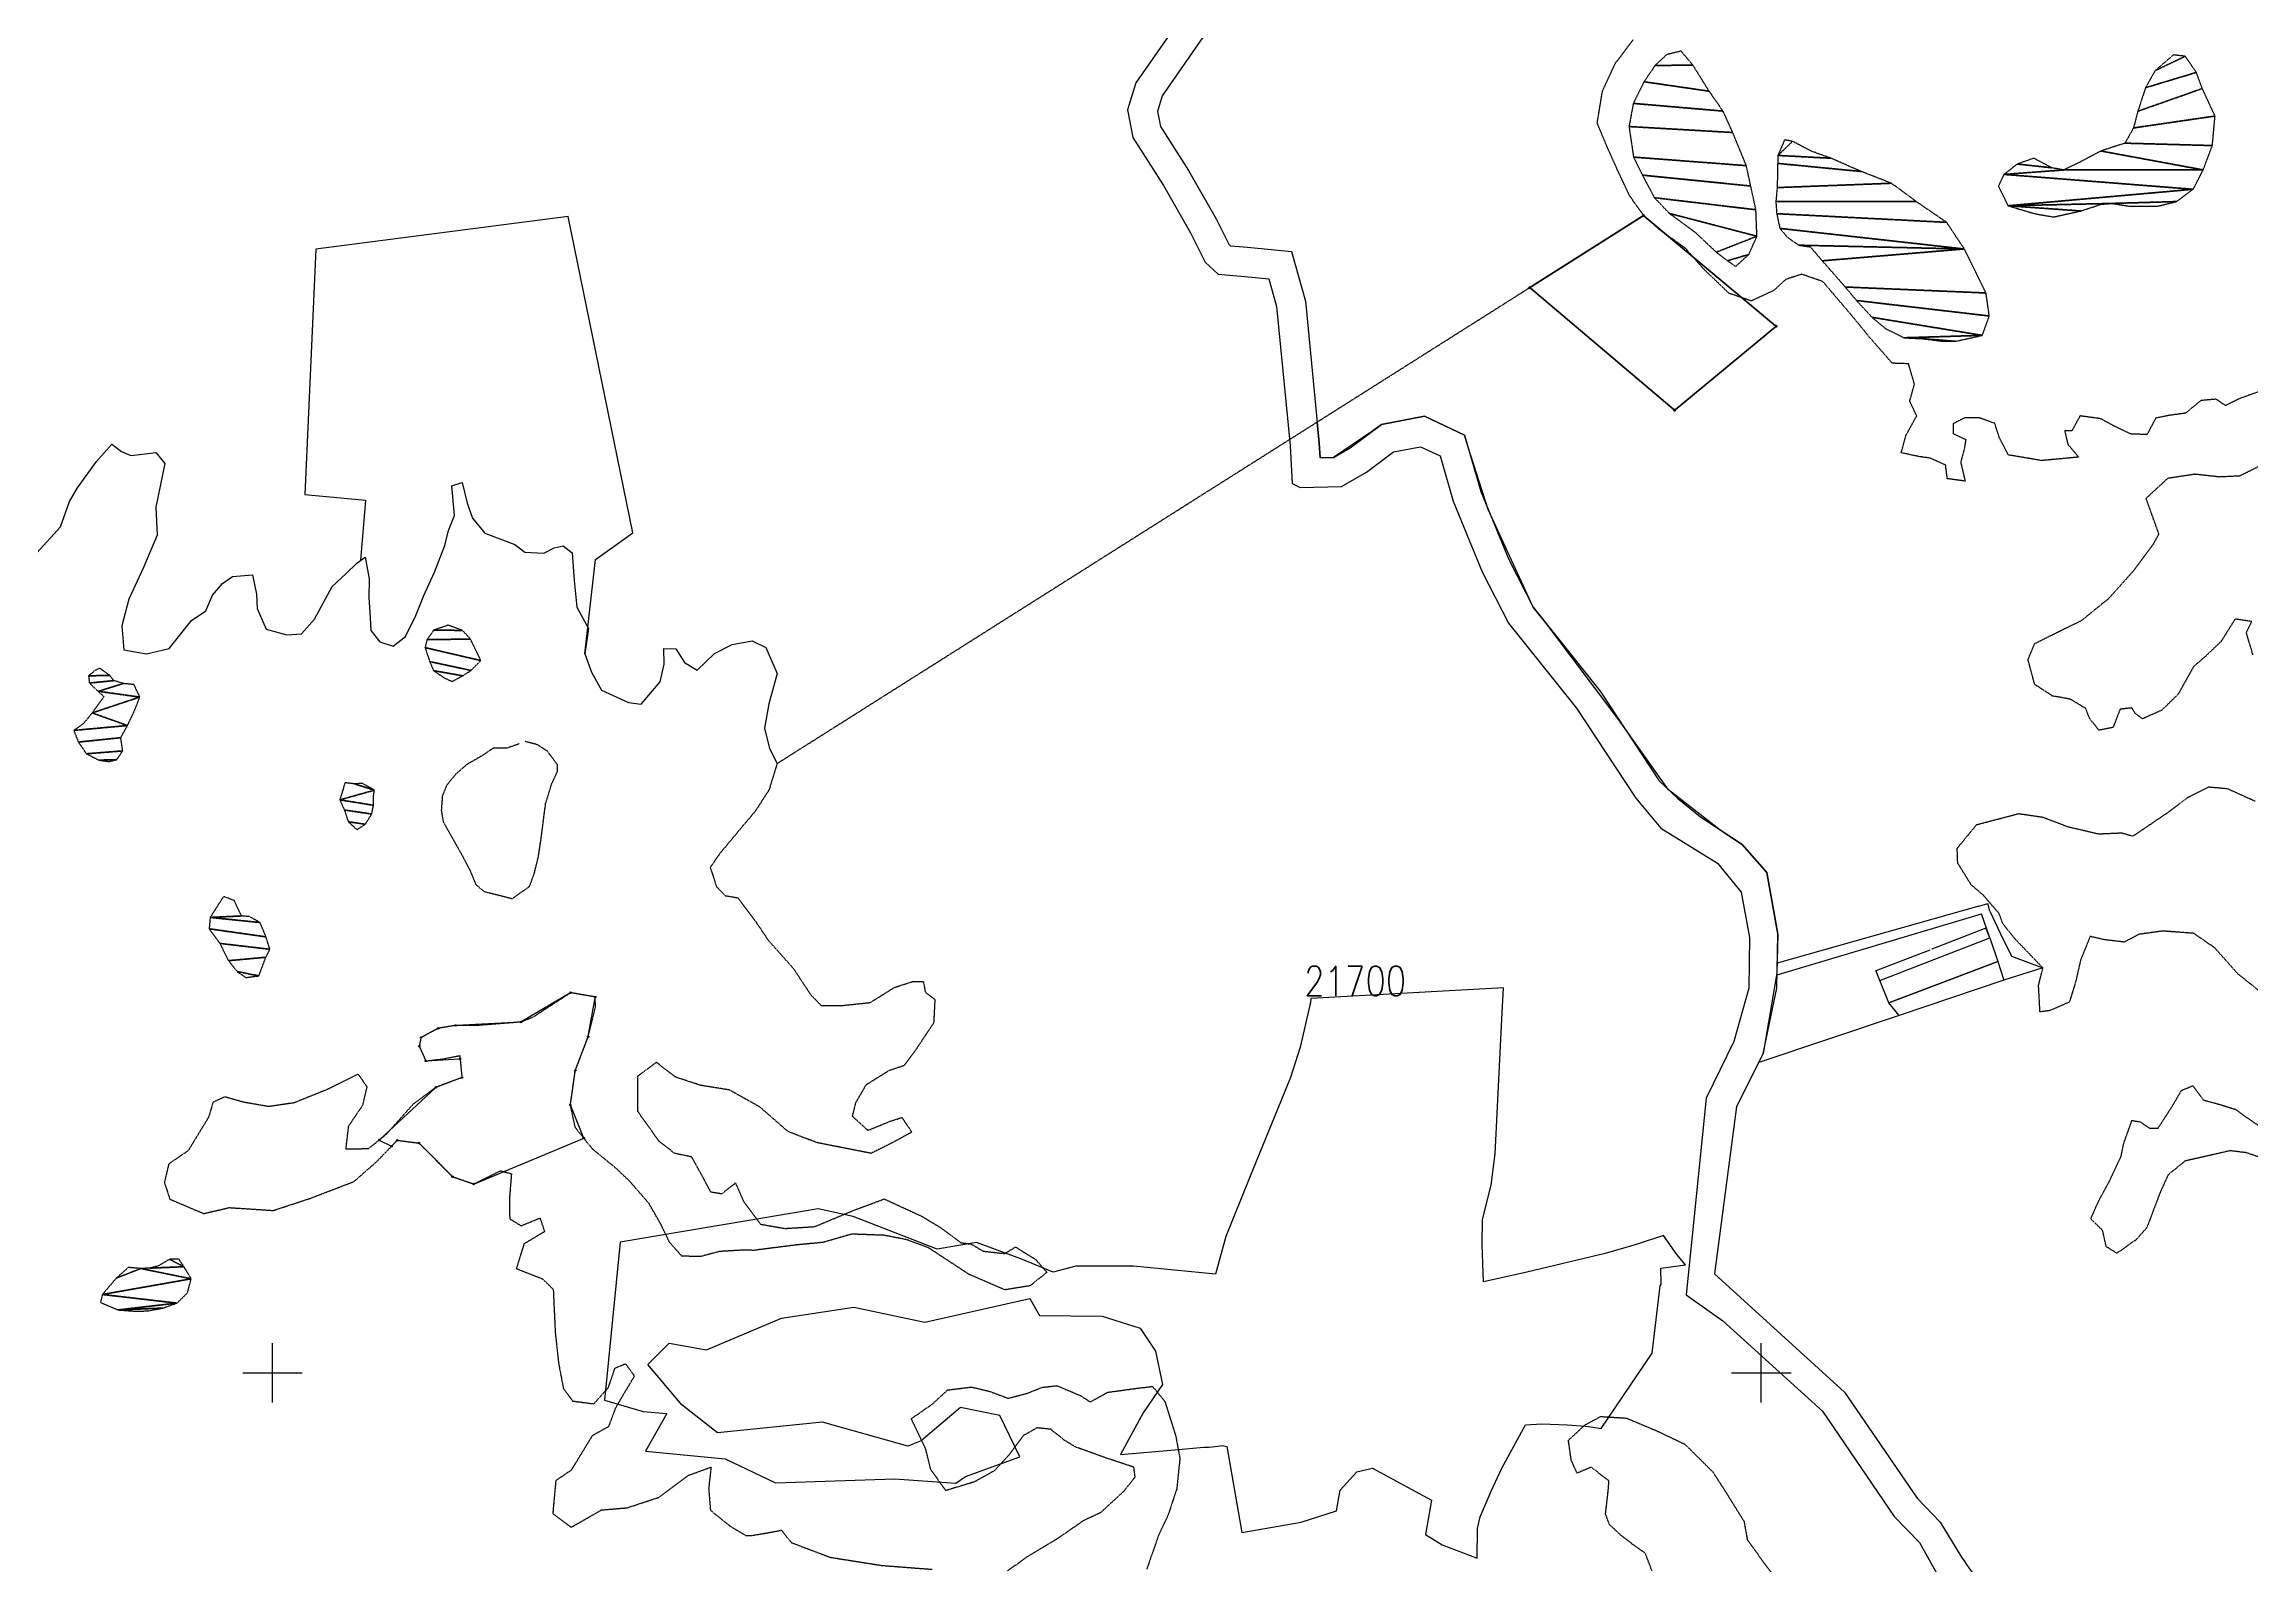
# Model space of a CAD drawing. Header units: metres. Extents: x 615331 to 657292, y 1301217 to 1321009.
# Drawn here: x 634580 to 636063, y 1316766 to 1317788 of the extents above; entities that cross this region are included whole.
import ezdxf
from ezdxf.enums import TextEntityAlignment as Align

# ---------------------------------------------------------------- set-up
doc = ezdxf.new("R2010")
doc.units = ezdxf.units.M
doc.header["$PDMODE"] = 32
doc.header["$PDSIZE"] = 0.5
doc.linetypes.add('HIDDEN', pattern=[0.375, 0.25, -0.125])
for name, color, linetype in [('2', 1, 'Continuous'), ('3', 7, 'Continuous'), ('42', 7, 'Continuous'), ('CIRCULO PI', 2, 'Continuous'), ('CVL_CUADCON_LIN', 8, 'Continuous')]:
    doc.layers.add(name, color=color, linetype=linetype)
doc.styles.add('ROMANS', font='ROMANS', dxfattribs={"height": 0.2})
doc.styles.get("Standard").update_dxf_attribs({"font": 'arial.ttf'})
doc.dimstyles.get("Standard").update_dxf_attribs({"dimtxt": 0.18, "dimasz": 0.18, "dimexe": 0.18, "dimexo": 0.0625, "dimgap": 0.09, "dimtad": 0, "dimtih": 1, "dimtoh": 1, "dimdec": 4, "dimzin": 0, "dimdsep": 46, "dimtxsty": 'Standard', "dimcen": 0.09, "dimadec": 0, "dimazin": 0, "dimtfac": 1, "dimtdec": 4, "dimtofl": 0, "dimtmove": 0, "dimatfit": 3, "dimfxl": 1, "dimtolj": 1, "dimtzin": 0, "dimarcsym": 0})
picture_1 = doc.add_image_def('image2.jpg', size_in_pixel=(1123, 633))

# ---------------------------------------------------------------- blocks, each defined once
blk = doc.blocks.new('COORD')
at = {"layer": '42', "color": 2, "linetype": 'Continuous'}
for p, q in [((0, -2), (0, 2)), ((-2, 0), (2, 0))]:
    blk.add_line(p, q, dxfattribs=at)
blk = doc.blocks.new('COORD$')
at = {"layer": '42', "color": 2, "linetype": 'Continuous'}
blk.add_blockref('COORD', (0, 0), dxfattribs=at)
blk = doc.blocks.new('*D28')
at = {"layer": 'CVL_CUADCON_LIN', "color": 0, "lineweight": -2, "ltscale": 0.5, "transparency": 16777216}
for p, q in [((635884.3, 1317194.3), (635848, 1317180.3)), ((635887, 1317187.9), (635884.4, 1317194.6)), ((635810.7, 1317165.9), (635847, 1317179.9)), ((635813.1, 1317159.2), (635810.5, 1317166))]:
    blk.add_line(p, q, dxfattribs=at)
at = {"layer": 'CVL_CUADCON_LIN', "color": 0, "ltscale": 0.5, "transparency": 16777216}
for points in [[(635884.3, 1317194.4), (635884.3, 1317194.3), (635884.5, 1317194.4)], [(635810.7, 1317165.9), (635810.7, 1317165.8), (635810.5, 1317165.8)]]:
    blk.add_solid(points, dxfattribs=at)
at = {"layer": 'Defpoints', "color": 0, "ltscale": 0.5, "transparency": 16777216}
for p in [(635887, 1317187.8), (635810.5, 1317165.8), (635813.1, 1317159.2)]:
    blk.add_point(p, dxfattribs=at)
at = {"layer": 'CVL_CUADCON_LIN', "color": 0, "ltscale": 0.5, "transparency": 16777216, "insert": (635847.5, 1317180.1), "char_height": 0.18, "attachment_point": 5}
blk.add_mtext('\\A1;79.3000', dxfattribs=at)

msp = doc.modelspace()

# ---------------------------------------------------------------- linework, layer by layer
at = {"color": 10}
msp.add_lwpolyline([(635667.85134, 1316987.89115), (635649.56619, 1316981.8262), (635628.60101, 1316975.83926), (635575.99758, 1316963.13941), (635546.90235, 1316956.75749), (635545.98115, 1316981.67856), (635546.28602, 1316998.5426), (635552.03083, 1317021.59567), (635554.87566, 1317042.60672), (635559.14194, 1317133.26497), (635560.28977, 1317154.36603), (635430.85674, 1317147.17038), (635430.76872, 1317144.25039), (635430.37471, 1317142.61239), (635423.77348, 1317114.38047), (635417.38031, 1317093.99553), (635389.66573, 1317026.55873), (635373.76939, 1316987.08384), (635366.98719, 1316961.91692), (635311.74075, 1316967.25907), (635273.06044, 1316967.25896), (635257.99187, 1316963.22143), (635236.23013, 1316972.07907), (635206.31888, 1316983.23315), (635180.00666, 1316978.70323), (635123.60918, 1317000.57939), (635099.94899, 1317005.79946), (634967.14792, 1316983.26982), (634956.56708, 1316877.08011), (634982.54879, 1316869.49433), (634998.40424, 1316868.09023), (634984.14651, 1316842.99031), (635037.64608, 1316837.78046), (635071.47578, 1316821.54056), (635151.63515, 1316824.29078), (635192.49482, 1316821.36089), (635198.90476, 1316825.81091), (635235.55445, 1316839.11102), (635221.99221, 1316866.8021), (635195.63099, 1316872.22817), (635169.18372, 1316849.91127), (635160.26364, 1316846.22129), (635102.90317, 1316862.37145), (635032.35261, 1316855.23165), (635008.53237, 1316873.94173), (634985.64884, 1316901.21301), (634999.93224, 1316915.49662), (635024.94616, 1316911.08603), (635075.50129, 1316932.2721), (635124.0509, 1316939.65223), (635171.69051, 1316929.55237), (635242.28294, 1316945.56956), (635248.75683, 1316933.9846), (635290.8225, 1316933.53971), (635316.31729, 1316925.64479), (635326.67414, 1316910.04484), (635331.24196, 1316887.6399), (635318.26277, 1316868.60596), (635303.19652, 1316840.71205), (635339.56123, 1316843.85015), (635359.13908, 1316845.6512), (635362.62805, 1316845.50421), (635368.549, 1316846.30923), (635371.58698, 1316846.59724), (635374.52995, 1316846.13124), (635384.54349, 1316788.1904), (635424.38417, 1316795.07551), (635448.23297, 1316802.78158), (635450.68986, 1316816.68962), (635461.87372, 1316828.98266), (635472.46264, 1316831.49969), (635511.97628, 1316809.85882), (635507.99409, 1316786.85288), (635519.19699, 1316779.87692), (635542.58079, 1316770.99798), (635542.85763, 1316790.89304), (635544.72857, 1316798.71806), (635552.00642, 1316815.99611), (635559.34129, 1316831.41216), (635575.15402, 1316860.63625), (635586.16393, 1316861.17528), (635603.0648, 1316860.69232), (635615.3717, 1316859.71536), (635619.03467, 1316859.33537), (635626.07662, 1316858.20239), (635660.14013, 1316908.81955), (635665.55777, 1316953.98968), (635666.31176, 1316954.97568), (635666.10168, 1316965.83471), (635682.52554, 1316968.17176), (635676.81947, 1316975.14378)], close=True, dxfattribs=at)
at = {"layer": '2', "color": 1, "linetype": 'Continuous'}
for points in [[(635352.26984, 1317818.59544), (635313.34312, 1317762.43041), (635307.79965, 1317744.29656), (635311.32859, 1317725.66154), (635331.98807, 1317693.42612), (635350.08043, 1317661.721), (635359.98523, 1317641.92141), (635368.7009, 1317634.00241), (635386.52744, 1317632.41778), (635402.77314, 1317630.83522), (635407.9249, 1317612.22307), (635417.05326, 1317518.81503), (635418.47323, 1317493.24879), (635423.75439, 1317490.44345), (635451.62914, 1317491.21705), (635468.27704, 1317500.89121), (635486.47432, 1317514.43545), (635504.6716, 1317517.91873), (635517.83603, 1317511.72577), (635526.58667, 1317481.39524), (635546.05353, 1317433.80221), (635563.82062, 1317399.39572), (635609.29807, 1317342.20755), (635649.14811, 1317281.64631), (635665.98488, 1317261.53271), (635704.15048, 1317238.13073), (635719.97057, 1317218.47303), (635725.529, 1317188.13195), (635725.1014, 1317154.12085), (635715.06441, 1317118.28391), (635696.59864, 1317080.21217), (635682.98253, 1316947.86285), (635707.797, 1316930.43397), (635774.60895, 1316869.69181), (635822.86689, 1316798.93652), (635839.85754, 1316781.39743), (635851.55229, 1316760.33305)], [(635369.79164, 1317809.45193), (635331.20208, 1317753.77335), (635327.9671, 1317743.19108), (635329.88876, 1317733.04354), (635348.76992, 1317703.58288), (635367.37797, 1317670.97404), (635375.88369, 1317653.9712), (635377.00651, 1317652.95102), (635388.34624, 1317651.94302), (635418.07924, 1317649.04661), (635427.27649, 1317615.819), (635436.60987, 1317520.31305), (635437.15864, 1317510.4326), (635446.09385, 1317510.68058), (635457.4619, 1317517.28659), (635478.37228, 1317532.85019), (635507.24843, 1317538.3776), (635534.21632, 1317525.69106), (635545.13565, 1317487.84366), (635563.87515, 1317442.02887), (635580.36355, 1317410.09862), (635625.19488, 1317353.72295), (635664.90915, 1317293.36805), (635677.13815, 1317281.84334), (635692.7032, 1317269.30249), (635720.69641, 1317250.56079), (635737.23613, 1317231.73663), (635744.53543, 1317190.28508), (635744.05854, 1317164.06444), (635734.72709, 1317110.0704), (635716.93389, 1317074.50279), (635702.15095, 1316962.06947), (635789.50845, 1316882.6483), (635838.12047, 1316811.37385), (635853.75862, 1316795.23092), (635868.0836, 1316771.64276)], [(634943.36523, 1317378.76708), (634950.38623, 1317442.04908), (634975.60023, 1317460.11808), (634932.11023, 1317672.74108), (634762.60023, 1317650.58808), (634755.25323, 1317485.73608), (634795.95223, 1317482.10208), (634792.64023, 1317441.43708)], [(634575.30323, 1317446.72208), (634591.10623, 1317464.18108), (634597.26323, 1317481.02208), (634602.49223, 1317490.22908), (634615.24423, 1317507.90808), (634625.52323, 1317519.71408), (634632.18423, 1317514.70808), (634638.31123, 1317511.98308), (634646.17623, 1317512.83508), (634655.05323, 1317513.95308), (634661.23223, 1317506.65508), (634655.21723, 1317477.36508), (634655.94023, 1317458.57008), (634646.79023, 1317436.86708), (634637.12923, 1317415.41308), (634632.25323, 1317397.57008), (634633.70923, 1317381.32508), (634648.97923, 1317378.70408), (634664.17623, 1317382.43508), (634679.20223, 1317401.15608), (634688.78023, 1317407.61808), (634693.23323, 1317418.08708), (634700.00023, 1317426.04108), (634706.55123, 1317430.69008), (634719.99923, 1317431.86008), (634722.68723, 1317418.93208), (634723.30523, 1317409.28308), (634729.30623, 1317395.37708), (634743.06723, 1317391.46808), (634752.96623, 1317392.09008), (634761.74123, 1317402.10008), (634773.68223, 1317424.08908), (634782.98023, 1317432.83408), (634790.26723, 1317439.77808), (634795.81123, 1317443.65308), (634798.51623, 1317429.20108), (634798.15323, 1317416.49208), (634799.06923, 1317403.03508), (634799.67623, 1317394.40308), (634805.60423, 1317386.84708), (634814.52823, 1317383.90008), (634822.83623, 1317390.34808), (634829.78723, 1317404.40308), (634835.22123, 1317417.93208), (634842.40923, 1317433.51408), (634849.31323, 1317451.63408), (634851.74023, 1317461.57108), (634855.68723, 1317471.78008), (634853.93723, 1317491.58008), (634861.02223, 1317493.94808), (634864.22923, 1317480.00908), (634867.90123, 1317469.88708), (634876.14423, 1317459.81808), (634896.29723, 1317452.17108), (634902.95923, 1317447.16508), (634915.66923, 1317446.29408), (634922.73923, 1317449.93208), (634928.82023, 1317451.27208), (634934.71623, 1317446.51208), (634936.19823, 1317427.98008), (634937.92523, 1317410.21308), (634945.71023, 1317395.81808), (634943.36523, 1317378.76708), (634947.82423, 1317366.36708), (634954.56723, 1317354.24808), (634972.69423, 1317346.07008), (634981.09023, 1317344.89508), (634993.87123, 1317360.03308), (634996.53123, 1317371.75208), (634996.40923, 1317382.42308), (635004.54223, 1317382.00708), (635010.23323, 1317372.92508), (635018.67523, 1317367.68508), (635030.48423, 1317379.00108), (635042.35423, 1317384.98108), (635055.78823, 1317387.42108), (635064.98323, 1317382.95308), (635072.54823, 1317365.50608), (635066.93923, 1317345.11408), (635064.07823, 1317328.82008), (635067.28223, 1317315.13508), (635072.47823, 1317305.03008)]]:
    msp.add_lwpolyline(points, dxfattribs=at)
msp.add_circle((634900.47323, 1317131.29408), 0.5, dxfattribs=at)
at = {"layer": '3', "color": 30, "linetype": 'HIDDEN'}
msp.add_line((635072.47823, 1317305.03008), (635654.50223, 1317673.26608), dxfattribs=at)
for points in [[(635654.50223, 1317673.26608), (635645.20823, 1317686.37308), (635637.66023, 1317702.29508), (635629.84123, 1317719.73808), (635623.31123, 1317735.41708), (635626.87423, 1317757.05608), (635635.55123, 1317775.70508), (635647.56123, 1317791.59608)], [(636070.62423, 1317556.05708), (636054.18323, 1317550.02508), (636045.34423, 1317545.60408), (636038.94523, 1317549.85108), (636028.79523, 1317548.97308), (636018.47823, 1317540.46908), (636008.08023, 1317539.08008), (635998.45023, 1317537.19108), (635992.73323, 1317526.20008), (635982.06423, 1317526.33208), (635971.08223, 1317531.54208), (635961.37123, 1317536.76708), (635947.63323, 1317538.64308), (635942.15923, 1317528.67108), (635937.33423, 1317528.61508), (635939.47023, 1317519.49208), (635946.68023, 1317510.93508), (635921.81423, 1317508.61808), (635899.41923, 1317512.42808), (635893.44423, 1317524.04808), (635890.28623, 1317533.66808), (635879.83023, 1317537.35908), (635869.92523, 1317537.24608), (635862.35023, 1317533.34808), (635862.42523, 1317526.74208), (635870.85223, 1317522.77308), (635869.90623, 1317516.66408), (635867.47123, 1317507.48908), (635870.41023, 1317494.81708), (635858.45323, 1317496.45908), (635857.33323, 1317505.59408), (635846.86523, 1317510.30208), (635839.74223, 1317511.23708), (635827.52023, 1317513.89308), (635830.68823, 1317525.61708), (635837.90523, 1317538.65908), (635833.22023, 1317548.51508), (635836.39123, 1317559.98608), (635832.42523, 1317573.66108), (635821.49823, 1317574.04508), (635806.31423, 1317591.40408), (635796.26723, 1317603.74008), (635774.89723, 1317628.90508), (635760.61723, 1317633.82408), (635749.98823, 1317630.39908), (635741.94523, 1317622.93808), (635726.78623, 1317615.90408), (635711.74123, 1317621.06808), (635694.53323, 1317637.64208), (635682.43723, 1317651.47908), (635665.79323, 1317663.23108), (635654.50223, 1317673.26608)], [(636063.76823, 1317378.11108), (636059.28023, 1317393.05108), (636063.00523, 1317400.46308), (636051.81023, 1317402.11308), (636042.33023, 1317387.01308), (636031.27523, 1317376.46908), (636023.98023, 1317370.28708), (636013.52523, 1317351.61808), (636002.47223, 1317340.82008), (635989.58423, 1317335.08208), (635984.71823, 1317338.58408), (635982.38923, 1317342.36908), (635974.52423, 1317341.51708), (635969.83823, 1317329.26708), (635960.20823, 1317327.37808), (635954.02023, 1317335.43808), (635951.40523, 1317342.01508), (635941.17323, 1317348.25008), (635929.21123, 1317350.40008), (635917.18423, 1317358.14008), (635912.67523, 1317374.85908), (635917.12523, 1317385.58208), (635934.80423, 1317394.42308), (635948.69623, 1317401.18808), (635967.06723, 1317416.13608), (635983.87123, 1317434.87708), (635996.87723, 1317452.55908), (636000.61123, 1317459.20808), (635995.88923, 1317472.36708), (635991.95423, 1317483.24808), (636006.78523, 1317496.88508), (636024.78723, 1317499.63208), (636041.31823, 1317497.78808), (636055.02723, 1317498.45308), (636075.48523, 1317508.59708)], [(634899.20123, 1317318.23008), (634891.08723, 1317315.38308), (634887.53023, 1317315.36108), (634881.68523, 1317315.32408), (634875.10823, 1317310.70808), (634863.96823, 1317304.28308), (634856.63923, 1317297.88308), (634850.33623, 1317290.21808), (634847.58623, 1317283.08408), (634846.88623, 1317273.42108), (634848.20523, 1317265.80508), (634855.91623, 1317252.12808), (634861.05723, 1317243.01008), (634866.20323, 1317233.13008), (634870.07523, 1317223.75008), (634875.69623, 1317218.95608), (634884.85923, 1317216.72608), (634894.53123, 1317214.24508), (634906.16823, 1317222.45208), (634909.41523, 1317231.36808), (634912.13823, 1317242.56908), (634914.08823, 1317255.54408), (634915.29623, 1317265.21008), (634916.99223, 1317278.18308), (634920.97423, 1317291.17108), (634924.98523, 1317299.83808), (634924.95723, 1317304.15908), (634918.29123, 1317313.26708), (634911.14723, 1317317.79708), (634903.25723, 1317319.78108), (634903.25723, 1317319.78108)], [(635072.47823, 1317305.03008), (635067.09123, 1317287.43608), (635057.85723, 1317273.10108), (635033.80123, 1317244.36708), (635027.55623, 1317235.14808), (635031.76823, 1317222.23708), (635037.67923, 1317216.20708), (635046.07723, 1317214.77808), (635057.68323, 1317199.41108), (635066.46923, 1317186.29808), (635083.45123, 1317167.18108), (635095.08323, 1317149.52708), (635102.02123, 1317142.49208), (635116.24723, 1317142.40008), (635135.02023, 1317144.39408), (635151.16023, 1317154.48808), (635163.30723, 1317158.43808), (635170.67223, 1317158.52308), (635172.02423, 1317151.42308), (635178.43123, 1317146.41508), (635177.59523, 1317130.65108), (635165.10923, 1317111.95908), (635157.60323, 1317101.96408), (635147.48223, 1317098.54508), (635132.09723, 1317088.96708), (635125.12323, 1317076.94508), (635122.93923, 1317068.02608), (635133.46223, 1317058.49108), (635148.12523, 1317064.50308), (635156.22323, 1317067.13708), (635162.93923, 1317057.30408), (635149.56023, 1317050.03608), (635135.67123, 1317043.01608), (635099.26623, 1317050.22308), (635079.87723, 1317057.62408), (635060.89223, 1317074.17808), (635040.44123, 1317085.63208), (635021.10223, 1317088.71408), (635004.01923, 1317094.36308), (634991.46223, 1317104.12908), (634978.61723, 1317094.58108), (634978.62723, 1317071.45808), (634992.82523, 1317051.54708), (635003.33323, 1317043.28208), (635014.79123, 1317040.87208), (635021.27423, 1317029.25808), (635027.76223, 1317017.13508), (635035.39623, 1317015.95208), (635044.45723, 1317023.17008), (635049.93323, 1317010.78208), (635061.28523, 1316995.41208), (635077.82723, 1316992.55208), (635097.62523, 1316993.79508), (635124.67523, 1317005.03008), (635144.40323, 1317012.37008), (635169.68223, 1317000.71708), (635182.47023, 1316992.98608), (635196.04723, 1316982.97708), (635202.91623, 1316982.04008), (635210.84423, 1316977.30208), (635225.34023, 1316975.68908), (635232.65623, 1316980.09308), (635246.21523, 1316971.60908), (635253.67923, 1316963.05508), (635242.35223, 1316954.03208), (635225.36523, 1316951.29608), (635201.37023, 1316961.69408), (635173.98723, 1316979.67608), (635159.19323, 1316985.09708), (635144.17423, 1316987.97408), (635122.57523, 1316988.74408), (635103.33423, 1316983.18808), (635085.32023, 1316981.45708), (635056.66023, 1316977.82608), (635049.29223, 1316977.99608), (635033.80823, 1316977.05708), (635020.64023, 1316973.60308), (635008.44323, 1316973.97208), (635000.20923, 1316983.27908), (634994.48523, 1316995.15608), (634986.45023, 1317009.29408), (634973.58023, 1317024.13808), (634964.33623, 1317032.92608), (634948.43923, 1317045.95708), (634936.84223, 1317060.56208), (634933.62323, 1317075.51708), (634936.91423, 1317098.67808), (634945.54423, 1317121.39108), (634950.39723, 1317141.26608), (634950.31923, 1317148.12608), (634933.77623, 1317150.98608), (634908.31123, 1317134.43308), (634900.47323, 1317131.29408), (634870.27423, 1317128.91608), (634856.55723, 1317129.01308), (634844.89523, 1317127.10108), (634833.28223, 1317120.87008), (634832.07923, 1317115.01208), (634836.51023, 1317105.15308), (634848.68623, 1317106.56208), (634859.32923, 1317108.71708), (634860.76723, 1317093.99608), (634843.31623, 1317087.44408), (634827.95223, 1317076.08808), (634809.89623, 1317055.80808), (634797.81623, 1317046.01408), (634782.83223, 1317045.84208), (634784.68623, 1317061.36408), (634794.17723, 1317075.44808), (634797.08523, 1317087.67708), (634791.14523, 1317096.24908), (634770.68723, 1317086.10508), (634747.93223, 1317076.95208), (634730.94223, 1317074.47008), (634714.40023, 1317077.33008), (634701.40423, 1317080.99308), (634693.57123, 1317077.34608), (634690.63723, 1317067.40308), (634676.92423, 1317044.88608), (634663.82023, 1317035.84208), (634660.91423, 1317023.35808), (634664.59823, 1317012.22008), (634687.31423, 1317002.57008), (634704.54023, 1317006.57908), (634734.02723, 1317004.62908), (634758.82523, 1317012.78908), (634788.16123, 1317024.05108), (634803.75323, 1317037.69608), (634817.30723, 1317051.82708), (634831.80723, 1317049.96008), (634843.88023, 1317038.15508), (634854.41723, 1317027.35008), (634868.69723, 1317022.43108), (634886.63023, 1317031.27508), (634894.01923, 1317029.32708), (634892.68123, 1317013.05008), (634892.84023, 1316999.07608), (634900.51523, 1316994.33608), (634913.15523, 1316999.56208), (634916.30723, 1316990.45108), (634902.43223, 1316982.16108), (634897.28723, 1316965.58608), (634914.89223, 1316958.67308), (634922.08523, 1316951.64008), (634923.43123, 1316922.68808), (634925.70123, 1316901.87808), (634928.94423, 1316884.89108), (634935.13523, 1316876.57608), (634949.38023, 1316874.70708), (634959.16023, 1316885.74508), (634963.58323, 1316898.75408), (634970.66223, 1316901.63008), (634976.59923, 1316893.31308), (634968.12423, 1316879.24108), (634963.64323, 1316871.31208), (634959.20823, 1316859.31908), (634948.35423, 1316853.35108), (634934.14223, 1316830.06508), (634923.80823, 1316823.08708), (634921.77523, 1316800.95708), (634934.07323, 1316791.69608), (634954.51323, 1316803.36408), (634971.76923, 1316804.83208), (634993.27723, 1316811.93808), (635012.92123, 1316826.64608), (635028.09823, 1316832.15608), (635026.48323, 1316817.90808), (635027.66823, 1316803.18408), (635040.99923, 1316792.41008), (635051.48423, 1316786.17808), (635055.54823, 1316786.22408), (635068.22323, 1316788.40208), (635075.31923, 1316789.75408), (635082.01823, 1316781.44508), (635108.03923, 1316771.57908), (635142.39123, 1316766.12708), (635176.71223, 1316763.47008)], [(636071.71823, 1317149.26008), (636053.77523, 1317163.53808), (636038.08023, 1317181.14608), (636023.99823, 1317190.89508), (636003.15223, 1317192.43508), (635987.17623, 1317190.21908), (635977.32923, 1317185.02508), (635963.84823, 1317186.64908), (635954.42623, 1317188.82908), (635948.00223, 1317173.00108), (635944.86123, 1317158.99008), (635940.45223, 1317144.71008), (635927.30923, 1317138.97008), (635920.71523, 1317138.13208), (635919.75023, 1317155.90808), (635922.66423, 1317167.62908), (635903.64123, 1317187.48608), (635895.65223, 1317197.55808), (635893.29023, 1317204.13808), (635882.73623, 1317216.46808), (635874.52723, 1317223.48908), (635865.47023, 1317238.12308), (635865.10323, 1317248.02808), (635878.12923, 1317263.93108), (635906.49223, 1317271.37008), (635922.52123, 1317269.01308), (635939.35823, 1317262.59908), (635959.98823, 1317257.75308), (635975.47423, 1317258.43808), (635983.11923, 1317256.23808), (636007.56823, 1317272.78008), (636019.65423, 1317282.06608), (636034.04923, 1317289.34508), (636046.50823, 1317288.21708), (636065.14623, 1317279.79108)], [(636077.06223, 1317037.26408), (636059.46623, 1317043.41508), (636048.52823, 1317044.81508), (636018.12723, 1317037.86108), (636006.80323, 1317028.58408), (636001.35223, 1317016.57908), (635992.47723, 1316993.10108), (635985.45623, 1316985.14308), (635972.35423, 1316975.84608), (635965.19123, 1316980.33808), (635962.78023, 1316991.23608), (635954.81723, 1316999.02208), (635960.01723, 1317010.77008), (635967.47923, 1317024.57708), (635975.16623, 1317040.92708), (635977.09323, 1317050.09708), (635982.50923, 1317065.15008), (635988.10823, 1317064.19808), (635994.25323, 1317059.94808), (636000.09423, 1317060.01508), (636009.32823, 1317074.35008), (636015.80623, 1317085.35108), (636023.39123, 1317088.48608), (636030.35823, 1317078.91008), (636042.07823, 1317075.74108), (636052.27523, 1317072.55408), (636057.91123, 1317068.29908), (636067.38423, 1317061.80108)], [(635227.26923, 1316762.52408), (635240.62223, 1316772.07808), (635261.30823, 1316784.51108), (635278.44423, 1316796.39608), (635290.06523, 1316801.86508), (635305.39823, 1316816.01508), (635312.90923, 1316825.50308), (635312.07223, 1316832.10008), (635292.94923, 1316838.48808), (635273.05523, 1316845.62908), (635265.63823, 1316850.11808), (635256.15423, 1316857.63208), (635246.99923, 1316858.54408), (635237.91523, 1316853.35808), (635227.90723, 1316840.03108), (635218.37223, 1316829.75808), (635204.99623, 1316822.23608), (635185.75923, 1316816.42608), (635175.69123, 1316830.54008), (635172.23023, 1316844.47608), (635167.54523, 1316854.33208), (635162.60123, 1316864.69408), (635176.71323, 1316874.51108), (635187.01823, 1316884.03008), (635202.99723, 1316885.99208), (635215.22323, 1316883.08208), (635227.72223, 1316878.39708), (635240.63723, 1316881.84808), (635250.49823, 1316885.77308), (635260.39123, 1316886.90208), (635276.21623, 1316880.22208), (635282.86823, 1316875.97908), (635294.47823, 1316882.46408), (635314.76623, 1316885.23708), (635324.65923, 1316886.36708), (635332.90323, 1316876.29708), (635340.28423, 1316852.75008), (635342.99223, 1316838.04408), (635340.93823, 1316817.69208), (635335.04623, 1316799.83808), (635328.84523, 1316786.80808), (635320.72923, 1316763.59308)], [(635660.08723, 1316762.39108), (635655.63323, 1316774.28308), (635647.43923, 1316780.03308), (635638.98323, 1316786.54308), (635631.53723, 1316793.57308), (635628.91623, 1316800.65708), (635630.76223, 1316816.94108), (635631.20023, 1316823.04408), (635619.15923, 1316832.05408), (635609.80623, 1316828.13508), (635605.89723, 1316836.73008), (635603.96623, 1316850.17508), (635615.02423, 1316860.46508), (635625.62723, 1316866.17708), (635642.91123, 1316865.10408), (635664.09523, 1316856.19908), (635682.22823, 1316847.51308), (635700.98323, 1316828.92408), (635710.81123, 1316813.53608), (635721.93723, 1316795.62308), (635724.10923, 1316783.45108), (635736.75623, 1316765.80908), (635747.32023, 1316752.71608)]]:
    msp.add_lwpolyline(points, dxfattribs=at)
at = {"layer": 'CVL_CUADCON_LIN', "color": 4, "lineweight": 40, "ltscale": 0.5, "flags": 128}
for points in [[(635578.44617, 1317625.14681), (635654.0797, 1317672.99875)], [(635654.88597, 1317672.94553), (635743.1443, 1317599.21992)], [(635674.93943, 1317542.83045), (635578.40524, 1317624.55641)], [(635743.14268, 1317598.58078), (635675.70638, 1317542.82598)]]:
    msp.add_lwpolyline(points, dxfattribs=at)
at = {"layer": 'CVL_CUADCON_LIN', "color": 5, "ltscale": 0.5, "flags": 128}
for points in [[(635654.50223, 1317673.26608), (635580.5588, 1317626.48341)], [(635654.50223, 1317673.26608), (635582.24893, 1317627.55273)]]:
    msp.add_lwpolyline(points, dxfattribs=at)
at = {"layer": 'CVL_CUADCON_LIN', "color": 2, "ltscale": 0.5, "flags": 128}
for points in [[(635731.77694, 1317104.17321), (635734.72709, 1317110.0704), (635743.96324, 1317154.05298), (635744.53543, 1317190.28508), (635737.23613, 1317231.73663), (635720.69641, 1317250.56079), (635705.77371, 1317260.55167), (635671.2346, 1317287.4069), (635637.89125, 1317334.42791), (635589.48935, 1317398.62287), (635580.36355, 1317410.09862), (635550.04545, 1317475.84006), (635536.36772, 1317518.23413), (635534.21632, 1317525.69106), (635507.24843, 1317538.3776), (635478.37228, 1317532.85019), (635472.64147, 1317528.58475), (635446.09385, 1317510.68058), (635441.62625, 1317510.55659), (635437.15864, 1317510.4326), (635436.60987, 1317520.31305), (635435.22047, 1317534.53049)], [(634933.34584, 1317150.73159), (634900.90362, 1317131.54857)], [(634949.82654, 1317148.21126), (634934.26892, 1317150.9009)], [(634945.63214, 1317121.88329), (634950.23132, 1317147.63387)], [(634844.45465, 1317126.86468), (634833.72282, 1317121.10648)], [(634856.06382, 1317128.93218), (634845.38865, 1317127.18197)], [(634899.97391, 1317131.26814), (634857.05656, 1317129.03901)], [(634833.18165, 1317120.3803), (634832.17982, 1317115.50186)], [(634832.2842, 1317114.55602), (634836.30527, 1317105.60914)], [(634937.09183, 1317099.14548), (634945.36664, 1317120.92368)], [(634837.0093, 1317105.18361), (634859.04067, 1317106.53154)], [(634860.29914, 1317093.82033), (634843.78433, 1317087.61982)], [(634859.58834, 1317106.06445), (634860.71862, 1317094.49371)], [(634933.69357, 1317076.01211), (634936.84389, 1317098.18305)], [(634842.95008, 1317087.10359), (634805.57309, 1317052.34667)], [(634942.45299, 1317053.72299), (634933.81098, 1317075.05367)], [(634805.65415, 1317051.78257), (634813.05402, 1317048.08268)], [(634813.84734, 1317048.21992), (634816.96112, 1317051.46624)], [(634817.80314, 1317051.76323), (634831.31133, 1317050.02393)], [(634832.16079, 1317049.60653), (634854.06368, 1317027.70363)], [(634869.15873, 1317022.62349), (634942.17924, 1317053.06717)], [(634854.88997, 1317027.18724), (634868.2245, 1317022.59392)]]:
    msp.add_lwpolyline(points, dxfattribs=at)
at = {"layer": 'CVL_CUADCON_LIN', "color": 4, "ltscale": 0.5, "flags": 128}
for points in [[(635879.68211, 1317209.26552), (635885.57994, 1317211.02996)], [(635887.14053, 1317205.81351), (635885.57994, 1317211.02996)], [(635744.10488, 1317163.02186), (635881.39226, 1317204.09382)], [(635879.68211, 1317209.26552), (635744.22848, 1317170.84881)], [(635887.04818, 1317187.79605), (635881.39226, 1317204.09382)], [(635887.14053, 1317205.81351), (635894.22979, 1317190.57355), (635901.67569, 1317175.50872), (635922.66423, 1317167.62908)], [(635922.66423, 1317167.62908), (635896.53501, 1317159.33555)], [(635826.17409, 1317135.77814), (635731.77694, 1317104.17321)]]:
    msp.add_lwpolyline(points, dxfattribs=at)
at = {"layer": 'CVL_CUADCON_LIN', "color": 2, "ltscale": 0.5, "flags": 128}
for points in [[(635887.04818, 1317187.79605), (635892.32918, 1317171.95304), (635819.14604, 1317144.1121), (635813.08693, 1317159.19145)], [(635892.32918, 1317171.95304), (635896.53501, 1317159.33555), (635826.17409, 1317135.77814), (635819.14604, 1317144.1121)]]:
    msp.add_lwpolyline(points, close=True, dxfattribs=at)
at = {"layer": 'CVL_CUADCON_LIN', "color": 4, "lineweight": 40, "ltscale": 0.5}
for centre in [(635654.50223, 1317673.26608), (635578.02363, 1317624.87948), (635743.52803, 1317598.89938), (635675.32103, 1317542.50738)]:
    msp.add_circle(centre, 0.5, dxfattribs=at)
at = {"layer": 'CVL_CUADCON_LIN', "color": 2, "ltscale": 0.5}
for centre in [(634933.77623, 1317150.98608), (634950.31923, 1317148.12608), (634844.89523, 1317127.10108), (634856.55723, 1317129.01308), (634832.07923, 1317115.01208), (634833.28223, 1317120.87008), (634945.54423, 1317121.39108), (634836.51023, 1317105.15308), (634859.53973, 1317106.56208), (634860.76723, 1317093.99608), (634936.91423, 1317098.67808), (634843.31623, 1317087.44408), (634933.62323, 1317075.51708), (634805.20693, 1317052.00618), (634813.50123, 1317047.85908), (634817.30723, 1317051.82708), (634831.80723, 1317049.96008), (634942.64073, 1317053.25958), (634854.41723, 1317027.35008), (634868.69723, 1317022.43108)]:
    msp.add_circle(centre, 0.5, dxfattribs=at)
at = {"layer": 'CVL_CUADCON_LIN', "color": 6, "ltscale": 0.5}
msp.add_open_spline([(635868.0836, 1316771.64276), (635876.85117, 1316758.82729), (635885.71858, 1316745.8699), (635902.93192, 1316719.24667), (635911.27854, 1316705.57957), (635922.08766, 1316685.58238), (635925.09167, 1316679.73465), (635930.20804, 1316669.1205), (635932.3758, 1316664.3904), (635936.50934, 1316654.77472), (635938.47398, 1316649.89125), (635943.97727, 1316635.01597), (635947.12693, 1316624.79799), (635950.10232, 1316611.71234), (635950.64282, 1316609.11159), (635951.62173, 1316603.91352), (635952.06175, 1316601.31295), (635953.24339, 1316593.51088), (635953.84658, 1316588.30915), (635955.31794, 1316571.12639), (635955.50104, 1316559.18701), (635954.78779, 1316535.59507), (635953.89108, 1316523.94063), (635952.30813, 1316508.31335), (635951.84729, 1316504.13608), (635950.85942, 1316495.80537), (635950.33256, 1316491.65462), (635949.02929, 1316481.9703), (635948.22894, 1316476.4463), (635945.68609, 1316459.92108), (635943.80882, 1316449.00892), (635938.87677, 1316421.30482), (635935.75097, 1316404.62909), (635932.02862, 1316382.43679), (635931.12405, 1316376.81887), (635929.46171, 1316365.81244), (635928.69971, 1316360.42319), (635927.61483, 1316351.99965), (635927.24451, 1316348.95227), (635926.53892, 1316342.83213), (635926.20389, 1316339.7617), (635925.24297, 1316330.52343), (635924.6613, 1316324.32866), (635923.01823, 1316305.66939), (635922.05955, 1316293.13036), (635920.6911, 1316276.46421), (635920.34571, 1316272.35148), (635919.82062, 1316266.36846), (635919.65308, 1316264.49966), (635919.31506, 1316260.78071), (635919.14445, 1316258.92816), (635918.63195, 1316253.38652), (635918.28939, 1316249.71352), (635917.29065, 1316238.71905), (635916.66372, 1316231.42282), (635916.02188, 1316222.11518), (635915.89685, 1316220.17955), (635915.68079, 1316216.54729), (635915.58746, 1316214.85259), (635915.47028, 1316212.51507), (635915.43927, 1316211.87562), (635915.35547, 1316210.04916), (635915.30914, 1316208.89054), (635915.22626, 1316205.89134), (635915.22135, 1316204.14681), (635915.33971, 1316201.05011), (635915.46409, 1316199.7), (635915.76395, 1316197.76783), (635915.91812, 1316197.07945), (635916.13661, 1316196.31912), (635916.19927, 1316196.1247), (635916.30705, 1316195.82026), (635916.3528, 1316195.70113), (635916.43107, 1316195.5108), (635916.46416, 1316195.43469), (635916.54069, 1316195.26781), (635916.58273, 1316195.18044), (635916.72182, 1316194.90549), (635916.83191, 1316194.70496), (635917.25193, 1316194.00427), (635917.64516, 1316193.43202), (635918.68409, 1316192.12559), (635919.3292, 1316191.39288), (635920.8652, 1316189.80348), (635921.75536, 1316188.94727), (635923.74722, 1316187.13458), (635924.84848, 1316186.17815), (635927.64627, 1316183.80671), (635929.4139, 1316182.35183), (635932.25006, 1316179.97334), (635933.24553, 1316179.13065), (635935.08844, 1316177.53282), (635935.93202, 1316176.78727), (635937.61241, 1316175.26101), (635938.45188, 1316174.47843), (635940.96129, 1316172.06313), (635942.62278, 1316170.36262), (635946.2799, 1316166.2828), (635948.25591, 1316163.83851), (635950.74134, 1316160.28785), (635951.35683, 1316159.36505), (635952.603, 1316157.39457), (635953.23003, 1316156.34428), (635954.4411, 1316154.18225), (635955.05055, 1316153.02595), (635956.37487, 1316150.25623), (635957.08324, 1316148.59872), (635958.35311, 1316144.96102), (635958.91587, 1316142.97869), (635959.43174, 1316140.20437), (635959.53194, 1316139.58055), (635959.69763, 1316138.34699), (635959.76402, 1316137.73479), (635959.91722, 1316135.91636), (635959.95797, 1316134.72863), (635959.93107, 1316131.55589), (635959.76036, 1316129.64055), (635959.23114, 1316126.04384), (635958.87318, 1316124.36109), (635958.06437, 1316121.20903), (635957.61327, 1316119.73885), (635956.68288, 1316116.98092), (635956.20324, 1316115.69283), (635955.01794, 1316112.65171), (635954.32381, 1316110.99976), (635953.5407, 1316109.11523), (635953.3798, 1316108.72715), (635952.9164, 1316107.60087), (635952.61361, 1316106.85294), (635952.01619, 1316105.35356), (635951.72219, 1316104.60365), (635950.85378, 1316102.35301), (635950.29296, 1316100.85139), (635948.66071, 1316096.34135), (635947.63949, 1316093.32771), (635944.74429, 1316084.25439), (635943.03883, 1316078.16168), (635939.31076, 1316063.49101), (635937.41656, 1316054.85049), (635935.02821, 1316043.52945), (635934.50104, 1316041.0038), (635933.97094, 1316038.4641)], degree=3, knots=[0, 0, 0, 0, 46.4682576466, 46.4682576466, 92.9365152932, 92.9365152932, 111.7075027908, 111.7075027908, 126.3900302105, 126.3900302105, 141.0725576303, 141.0725576303, 170.4376124698, 170.4376124698, 177.6469901651, 177.6469901651, 184.8563678604, 184.8563678604, 199.2751232509, 199.2751232509, 232.570742322, 232.570742322, 265.8663613932, 265.8663613932, 278.1049774311, 278.1049774311, 290.3435934691, 290.3435934691, 306.7428918047, 306.7428918047, 339.5414884758, 339.5414884758, 390.641139983, 390.641139983, 408.016413929, 408.016413929, 424.7434200167, 424.7434200167, 434.192169188, 434.192169188, 443.6409183593, 443.6409183593, 462.5384167019, 462.5384167019, 500.3334133871, 500.3334133871, 512.7086141771, 512.7086141771, 518.3406124369, 518.3406124369, 523.9726106967, 523.9726106967, 535.2366072164, 535.2366072164, 557.7646002557, 557.7646002557, 563.6579719673, 563.6579719673, 568.7792163325, 568.7792163325, 570.6912379272, 570.6912379272, 574.3714789141, 574.3714789141, 580.652431542, 580.652431542, 586.9333841698, 586.9333841698, 591.6661665099, 591.6661665099, 593.5618221599, 593.5618221599, 595.0075989359, 595.0075989359, 596.1197496564, 596.1197496564, 597.2319003769, 597.2319003769, 599.456201818, 599.456201818, 604.3483865177, 604.3483865177, 609.2405712174, 609.2405712174, 614.1327559171, 614.1327559171, 619.0249406169, 619.0249406169, 625.6806732445, 625.6806732445, 629.1322247862, 629.1322247862, 631.9489336964, 631.9489336964, 634.7656426065, 634.7656426065, 640.3990604268, 640.3990604268, 647.4369735074, 647.4369735074, 649.8237627019, 649.8237627019, 652.4047006226, 652.4047006226, 654.9856385432, 654.9856385432, 658.1572894057, 658.1572894057, 661.3289402681, 661.3289402681, 662.2108439342, 662.2108439342, 663.0927476003, 663.0927476003, 664.8565549326, 664.8565549326, 667.9391653774, 667.9391653774, 671.0217758223, 671.0217758223, 674.1043862672, 674.1043862672, 677.1869967121, 677.1869967121, 681.8599903018, 681.8599903018, 683.1211562616, 683.1211562616, 685.643488181, 685.643488181, 688.1658201005, 688.1658201005, 693.2104839395, 693.2104839395, 703.2998116175, 703.2998116175, 723.4784669734, 723.4784669734, 751.3520115235, 751.3520115235, 759.300924311, 759.300924311, 759.300924311, 759.300924311], dxfattribs=at)
at = {"layer": 'CVL_CUADCON_LIN', "color": 4, "ltscale": 0.5}
for p in [(635654.50223, 1317673.26608), (635578.02363, 1317624.87948), (635743.52803, 1317598.89938), (635675.32103, 1317542.50738)]:
    msp.add_point(p, dxfattribs=at)

# ---------------------------------------------------------------- block references
at = {"layer": '42', "color": 1, "linetype": 'Continuous', "xscale": 10, "yscale": 10}
for p in [(634733.49623, 1316895.48808), (635733.49623, 1316895.48808)]:
    msp.add_blockref('COORD$', p, dxfattribs=at)

# ---------------------------------------------------------------- texts
at = {"color": 7, "linetype": 'Continuous', "style": 'ROMANS', "width": 0.8}
msp.add_text('21700', height=20, dxfattribs=at).set_placement((635460.72116, 1317158.83182), align=Align.MIDDLE)
at = {"layer": 'CVL_CUADCON_LIN', "color": 4, "ltscale": 0.5}
msp.add_text('1', height=1, rotation=90, dxfattribs=at).set_placement((635654.56813, 1317674.26388), align=Align.BOTTOM_CENTER)
msp.add_text('4', height=1, rotation=90, dxfattribs=at).set_placement((635577.02603, 1317624.94868), align=Align.MIDDLE_RIGHT)
msp.add_text('2', height=1, rotation=90, dxfattribs=at).set_placement((635744.52803, 1317598.89688), align=Align.MIDDLE_LEFT)
msp.add_text('3', height=1, rotation=90, dxfattribs=at).set_placement((635675.31523, 1317541.50738), align=Align.TOP_CENTER)

# ---------------------------------------------------------------- dimensions: what is measured, and where the dimension line sits
dim = msp.add_aligned_dim(p1=(635887.04818, 1317187.79605), p2=(635813.08693, 1317159.19145), distance=-7.07649, dimstyle='Standard', dxfattribs=at)
dim.commit()
dim.dimension.update_dxf_attribs({"geometry": '*D28', "text_midpoint": (635847.51497, 1317180.09383)})

# ---------------------------------------------------------------- pictures from other files: only their frames are drawn
at = {"layer": 'CIRCULO PI'}
image = msp.add_image(picture_1, insert=(633770.17231, 1316661.08331), size_in_units=(3689.82738, 2079.84037), dxfattribs=at)
image.dxf.flags = 7

# ---------------------------------------------------------------- meshes
at = {"layer": '3', "color": 30, "linetype": 'HIDDEN'}
mesh = msp.add_polyface(dxfattribs=at)
corners = [(635687.63723, 1317774.26708), (635662.23823, 1317774.23108), (635698.50423, 1317756.85908), (635654.74423, 1317763.21908), (635707.80123, 1317743.49808), (635647.54423, 1317748.65308), (635714.31623, 1317729.08908), (635644.67423, 1317733.12108), (635723.46023, 1317706.83308), (635647.70323, 1317712.57308), (635726.41123, 1317693.14608), (635653.68323, 1317700.44508), (635729.89523, 1317677.17708), (635661.73023, 1317685.29108), (635730.60623, 1317659.39908), (635671.75723, 1317674.73408), (635703.29723, 1317648.66808), (635725.15923, 1317647.14008), (635710.72923, 1317642.90908), (635679.65423, 1317783.83208), (635716.36023, 1317639.16208), (635688.91823, 1317662.22508), (635670.03023, 1317781.43508)]
mesh.append_faces([[corners[k] for k in face] for face in [(1, 0, 19, 22), (17, 18, 20)]], dxfattribs={"vtx0": -1, "color": 30})
mesh.append_faces([[corners[k] for k in face] for face in [(0, 1, 3, 2), (2, 3, 5, 4), (4, 5, 7, 6), (6, 7, 9, 8), (8, 9, 11, 10), (10, 11, 13, 12), (12, 13, 15, 14), (14, 16, 18, 17)]], dxfattribs={"vtx0": -1, "vtx2": -1, "color": 30})
mesh.append_faces([[corners[k] for k in face] for face in [(14, 15, 21, 16)]], dxfattribs={"vtx0": -1, "vtx3": -1, "color": 30})
mesh = msp.add_polyface(dxfattribs=at)
corners = [(636018.27723, 1317780.33508), (635998.06723, 1317770.70208), (636025.76723, 1317769.49408), (635991.59423, 1317759.19408), (636029.70123, 1317758.61308), (635986.44123, 1317743.38108), (636038.29423, 1317740.16208), (635983.52123, 1317732.16708), (636036.48923, 1317720.32208), (635977.79623, 1317721.93808), (636030.32523, 1317703.98908), (635961.60023, 1317716.67108), (635936.60023, 1317703.93408), (636023.61623, 1317690.95408), (635896.50223, 1317700.93508), (635899.28323, 1317679.87608), (635968.86123, 1317681.43408), (635948.09123, 1317676.36908), (635928.70923, 1317705.36808), (635905.56623, 1317707.89908), (636012.53523, 1317682.69608), (635947.46223, 1317709.14008), (636010.39223, 1317781.26108), (635999.36323, 1317679.49608), (635981.07523, 1317679.54108), (635961.75623, 1317680.84508), (635929.84923, 1317672.34908), (635917.37823, 1317674.49308), (635892.78323, 1317693.01508), (635916.44423, 1317711.83508)]
mesh.append_faces([[corners[k] for k in face] for face in [(1, 0, 22), (17, 15, 27, 26), (19, 18, 29), (20, 16, 24, 23)]], dxfattribs={"vtx0": -1, "color": 30})
mesh.append_faces([[corners[k] for k in face] for face in [(16, 15, 17, 25)]], dxfattribs={"vtx0": -1, "vtx1": -1, "color": 30})
mesh.append_faces([[corners[k] for k in face] for face in [(10, 12, 14, 13), (13, 15, 16, 20)]], dxfattribs={"vtx0": -1, "vtx1": -1, "vtx2": -1, "color": 30})
mesh.append_faces([[corners[k] for k in face] for face in [(0, 1, 3, 2), (2, 3, 5, 4), (4, 5, 7, 6), (6, 7, 9, 8), (8, 9, 11, 10), (18, 19, 14, 12)]], dxfattribs={"vtx0": -1, "vtx2": -1, "color": 30})
mesh.append_faces([[corners[k] for k in face] for face in [(10, 11, 21, 12), (13, 14, 28, 15)]], dxfattribs={"vtx0": -1, "vtx3": -1, "color": 30})
mesh = msp.add_polyface(dxfattribs=at)
corners = [(635754.51523, 1317723.19608), (635744.71823, 1317713.68308), (635780.30023, 1317711.80308), (635800.72223, 1317702.88908), (635744.52523, 1317708.34408), (635820.87823, 1317694.98808), (635744.20323, 1317692.07808), (635837.52823, 1317682.72808), (635743.29523, 1317682.66608), (635858.00823, 1317668.73208), (635743.89523, 1317674.54208), (635869.89723, 1317650.82708), (635746.04023, 1317664.65708), (635758.61623, 1317653.36608), (635774.48323, 1317642.87608), (635884.45923, 1317621.26408), (635789.92523, 1317625.26508), (635886.66823, 1317605.79008), (635797.39423, 1317616.20308), (635881.99023, 1317592.77708), (635807.93823, 1317604.89008), (635829.43123, 1317591.16008), (635864.00223, 1317588.76008), (635841.88423, 1317590.54008), (635749.17023, 1317724.15208), (635767.29223, 1317716.48208), (635854.60223, 1317588.90708), (635816.91423, 1317597.36908), (635766.50323, 1317652.18608), (635750.67623, 1317659.12008)]
mesh.append_faces([[corners[k] for k in face] for face in [(1, 0, 24), (22, 23, 26)]], dxfattribs={"vtx0": -1, "color": 30})
mesh.append_faces([[corners[k] for k in face] for face in [(0, 1, 2, 25)]], dxfattribs={"vtx0": -1, "vtx1": -1, "color": 30})
mesh.append_faces([[corners[k] for k in face] for face in [(2, 1, 4, 3), (3, 4, 6, 5), (5, 6, 8, 7), (7, 8, 10, 9), (9, 10, 12, 11), (11, 14, 16, 15), (15, 16, 18, 17), (17, 18, 20, 19), (19, 21, 23, 22)]], dxfattribs={"vtx0": -1, "vtx2": -1, "color": 30})
mesh.append_faces([[corners[k] for k in face] for face in [(11, 12, 29, 13), (11, 13, 28, 14), (19, 20, 27, 21)]], dxfattribs={"vtx0": -1, "vtx3": -1, "color": 30})
mesh = msp.add_polyface(dxfattribs=at)
corners = [(634861.10223, 1317394.49608), (634841.78823, 1317394.62808), (634866.47623, 1317388.68408), (634837.25523, 1317388.24608), (634873.42923, 1317374.24008), (634836.01823, 1317382.90008), (634866.86523, 1317367.59008), (634839.12823, 1317373.51508), (634861.29723, 1317363.99608), (634841.70823, 1317367.43208), (634854.20723, 1317360.13908), (634848.85423, 1317362.64708), (634851.42323, 1317397.99308)]
mesh.append_faces([[corners[k] for k in face] for face in [(1, 0, 12), (8, 9, 11, 10)]], dxfattribs={"vtx0": -1, "color": 30})
mesh.append_faces([[corners[k] for k in face] for face in [(0, 1, 3, 2), (2, 3, 5, 4), (4, 5, 7, 6), (6, 7, 9, 8)]], dxfattribs={"vtx0": -1, "vtx2": -1, "color": 30})
mesh = msp.add_polyface(dxfattribs=at)
corners = [(634624.20323, 1317364.28408), (634609.97423, 1317363.94108), (634627.02123, 1317360.74408), (634610.51423, 1317359.11508), (634633.38723, 1317358.75008), (634616.39423, 1317353.56008), (634644.37223, 1317349.66908), (634612.42123, 1317339.04708), (634636.10923, 1317330.55408), (634600.04523, 1317327.27808), (634631.58723, 1317322.39308), (634603.14523, 1317319.41808), (634632.91523, 1317313.50508), (634608.53223, 1317311.57208), (634628.88623, 1317307.63408), (634616.94523, 1317307.30408), (634640.50623, 1317358.03208), (634641.12223, 1317341.26108), (634623.81223, 1317306.33108), (634606.62223, 1317331.89408), (634620.22823, 1317350.02608), (634614.27123, 1317367.52608), (634617.56523, 1317369.07208)]
mesh.append_faces([[corners[k] for k in face] for face in [(1, 0, 22, 21), (14, 15, 18)]], dxfattribs={"vtx0": -1, "color": 30})
mesh.append_faces([[corners[k] for k in face] for face in [(4, 5, 6, 16), (6, 7, 8, 17)]], dxfattribs={"vtx0": -1, "vtx1": -1, "color": 30})
mesh.append_faces([[corners[k] for k in face] for face in [(0, 1, 3, 2), (2, 3, 5, 4), (8, 9, 11, 10), (10, 11, 13, 12), (12, 13, 15, 14)]], dxfattribs={"vtx0": -1, "vtx2": -1, "color": 30})
mesh.append_faces([[corners[k] for k in face] for face in [(6, 5, 20, 7), (8, 7, 19, 9)]], dxfattribs={"vtx0": -1, "vtx3": -1, "color": 30})
mesh = msp.add_polyface(dxfattribs=at)
corners = [(634802.07323, 1317287.11908), (634778.73623, 1317280.61808), (634801.37623, 1317276.94808), (634800.14323, 1317271.09408), (634781.82923, 1317273.77508), (634795.86723, 1317264.20408), (634784.42123, 1317265.91208), (634788.57723, 1317291.35508), (634801.33523, 1317283.30208), (634790.29923, 1317260.61108), (634782.22023, 1317292.07708), (634793.91223, 1317291.64208)]
mesh.append_faces([[corners[k] for k in face] for face in [(5, 6, 9), (7, 0, 11)]], dxfattribs={"vtx0": -1, "color": 30})
mesh.append_faces([[corners[k] for k in face] for face in [(0, 1, 2, 8), (1, 0, 7, 10)]], dxfattribs={"vtx0": -1, "vtx1": -1, "color": 30})
mesh.append_faces([[corners[k] for k in face] for face in [(2, 1, 4, 3), (3, 4, 6, 5)]], dxfattribs={"vtx0": -1, "vtx2": -1, "color": 30})
mesh = msp.add_polyface(dxfattribs=at)
corners = [(634712.71423, 1317202.58108), (634691.64323, 1317201.57808), (634725.21123, 1317198.15008), (634729.13023, 1317188.53908), (634690.96923, 1317193.94708), (634731.76623, 1317180.18408), (634698.19323, 1317184.12008), (634729.03323, 1317174.81708), (634703.91423, 1317172.49708), (634724.35023, 1317162.31308), (634709.83923, 1317165.19608), (634718.05323, 1317202.13408), (634715.47323, 1317161.19508), (634700.62623, 1317215.65608), (634707.76923, 1317212.94308)]
mesh.append_faces([[corners[k] for k in face] for face in [(1, 0, 14, 13), (9, 10, 12)]], dxfattribs={"vtx0": -1, "color": 30})
mesh.append_faces([[corners[k] for k in face] for face in [(0, 1, 2, 11)]], dxfattribs={"vtx0": -1, "vtx1": -1, "color": 30})
mesh.append_faces([[corners[k] for k in face] for face in [(2, 1, 4, 3), (3, 4, 6, 5), (5, 6, 8, 7), (7, 8, 10, 9)]], dxfattribs={"vtx0": -1, "vtx2": -1, "color": 30})
mesh = msp.add_polyface(dxfattribs=at)
corners = [(634674.01923, 1316966.82208), (634664.33023, 1316971.84408), (634651.40823, 1316965.91708), (634678.89923, 1316958.71908), (634645.05723, 1316965.62308), (634619.24923, 1316948.17708), (634669.34823, 1316942.39208), (634629.73423, 1316937.82208), (634659.71323, 1316939.02708), (634628.58123, 1316959.16508), (634661.23423, 1316939.54508), (634650.06823, 1316937.18708), (634642.44623, 1316936.88508), (634618.01323, 1316942.83108), (634636.66723, 1316966.33208), (634656.98923, 1316967.47708), (634670.68323, 1316971.88408), (634676.41923, 1316949.29908)]
mesh.append_faces([[corners[k] for k in face] for face in [(1, 0, 16), (8, 7, 12, 11), (9, 4, 14)]], dxfattribs={"vtx0": -1, "color": 30})
mesh.append_faces([[corners[k] for k in face] for face in [(3, 5, 6, 17), (6, 7, 8, 10)]], dxfattribs={"vtx0": -1, "vtx1": -1, "color": 30})
mesh.append_faces([[corners[k] for k in face] for face in [(3, 4, 9, 5)]], dxfattribs={"vtx0": -1, "vtx1": -1, "vtx3": -1, "color": 30})
mesh.append_faces([[corners[k] for k in face] for face in [(0, 2, 4, 3)]], dxfattribs={"vtx0": -1, "vtx2": -1, "color": 30})
mesh.append_faces([[corners[k] for k in face] for face in [(0, 1, 15, 2), (6, 5, 13, 7)]], dxfattribs={"vtx0": -1, "vtx3": -1, "color": 30})

doc.saveas('drawing.dxf')
